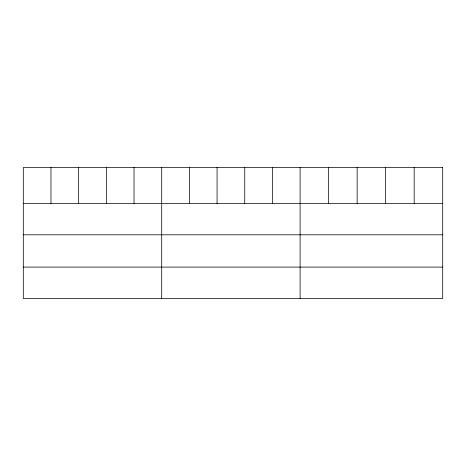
<?xml version="1.0" encoding="UTF-8"?>
<svg xmlns="http://www.w3.org/2000/svg" width="466" height="466" viewBox="0 0 466 466"><rect width="100%" height="100%" fill="white"/><g stroke="black" fill="none" stroke-linecap="round" stroke-linejoin="round"><path stroke-width="0.7" d="M23.3 203.45L442.7 203.45M23.3 234.8L442.7 234.8M23.3 267.105L442.7 267.105M414.181 167.544L414.181 203.45M385.662 167.544L385.662 203.45M357.142 167.544L357.142 203.45M328.623 167.544L328.623 203.45M300.104 167.544L300.104 298.456M272.424 167.544L272.424 203.45M244.743 167.544L244.743 203.45M217.063 167.544L217.063 203.45M189.382 167.544L189.382 203.45M161.702 167.544L161.702 298.456M134.022 167.544L134.022 203.45M106.341 167.544L106.341 203.45M78.661 167.544L78.661 203.45M50.98 167.544L50.98 203.45M442.7 167.544L23.3 167.544L23.3 298.456L442.7 298.456L442.7 167.544"/></g></svg>
